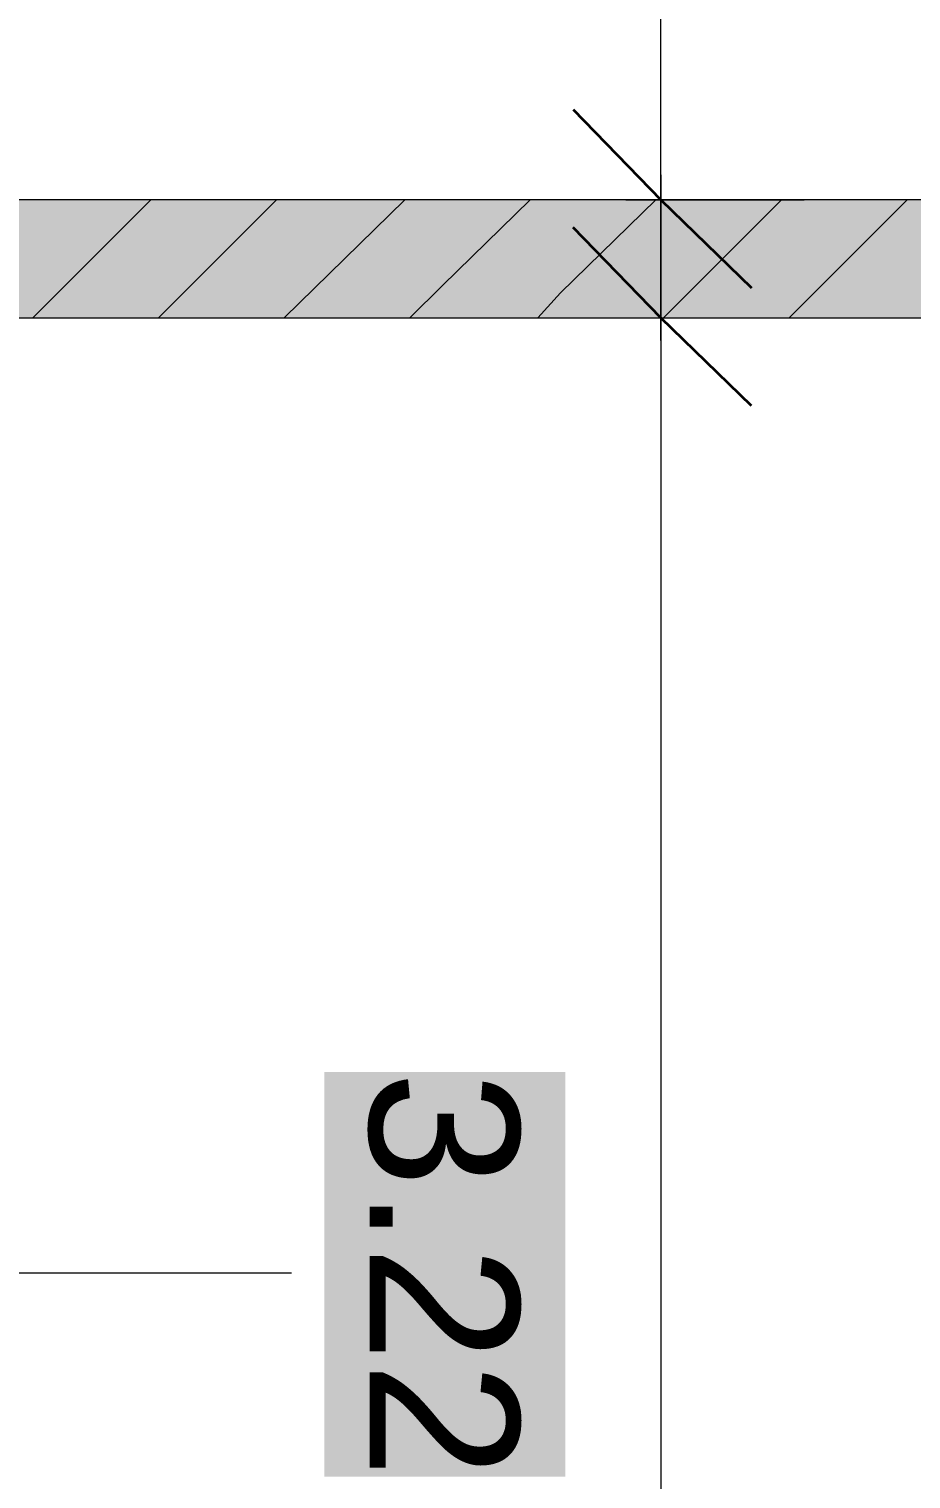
# Model space of a CAD drawing. Extents: x -187 to 52, y -9 to 65.
# Drawn here: x -145.599 to -144.114, y 18.975 to 21.415 of the extents above; entities that cross this region are included whole.
import ezdxf

# ---------------------------------------------------------------- set-up
doc = ezdxf.new("R2010")
doc.units = 0
doc.header["$MEASUREMENT"] = 0
doc.layers.add('PDF4_Geometría', color=7, linetype='Continuous')
doc.layers.add('PDF4_Texto', color=7, linetype='Continuous')
doc.layers.add('PDF4_Rellenos sólidos', color=7, linetype='Continuous', true_color=0xffffff)
doc.styles.add('PDF Arial', font='arial.ttf')

msp = doc.modelspace()

# ---------------------------------------------------------------- hatches: boundary and pattern name
at = {"layer": 'PDF4_Rellenos sólidos', "transparency": 33554559}
h = msp.add_hatch(color=256, dxfattribs=at)
h.paths.add_polyline_path([(-149.648, 20.9284), (-149.648, 21.1271), (-150.1005, 21.1271), (-150.1005, 20.9284)])
h.paths.add_polyline_path([(-144.903, 20.9284), (-144.903, 21.1271), (-147.4531, 21.1271), (-147.4531, 20.9284)])
h.paths.add_polyline_path([(-143.3171, 20.9284), (-143.3171, 21.1271), (-144.7042, 21.1271), (-144.7042, 20.9284)])
h.paths.add_polyline_path([(-142.319, 21.1271), (-142.319, 20.9284), (-142.1583, 20.9284), (-142.1583, 21.1271)])
h.paths.add_polyline_path([(-147.6519, 20.9284), (-147.6519, 21.1271), (-148.5315, 21.1271), (-148.5315, 20.9284)])
for points in [[(-144.903, 21.1271), (-144.903, 20.9284), (-144.7042, 20.9284), (-144.7042, 21.1271)], [(-145.1018, 19.6596), (-145.1018, 18.9787), (-144.6958, 18.9787), (-144.6958, 19.6596)]]:
    msp.add_hatch(color=256, dxfattribs=at).paths.add_polyline_path(points)

# ---------------------------------------------------------------- linework, layer by layer
at = {"layer": 'PDF4_Geometría', "lineweight": 9}
for points in [[(-144.5351, 20.8903), (-144.5351, 25.0052)], [(-144.5351, 21.1694), (-144.5351, 17.4732)], [(-145.5923, 20.9284), (-145.3936, 21.1271)], [(-145.3809, 20.9284), (-145.1821, 21.1271)], [(-145.1694, 20.9284), (-144.9664, 21.1271)], [(-144.958, 20.9284), (-144.903, 20.9833), (-144.755, 21.1271)], [(-144.7042, 21.1271), (-144.903, 21.1271)], [(-144.7423, 20.9284), (-144.7042, 20.9706), (-144.5435, 21.1271)], [(-144.5943, 21.1271), (-144.5351, 21.1271), (-144.294, 21.1271)], [(-144.5308, 20.9284), (-144.3321, 21.1271)], [(-144.3194, 20.9284), (-144.1206, 21.1271)], [(-144.903, 20.9284), (-144.7042, 20.9284)], [(-144.5562, 20.9284), (-144.5351, 20.9284), (-144.294, 20.9284)]]:
    msp.add_lwpolyline(points, dxfattribs=at)
at = {"layer": 'PDF4_Geometría', "lineweight": 35}
for points in [[(-144.6831, 21.2794), (-144.5351, 21.1271), (-144.3828, 20.9791)], [(-144.3828, 20.7803), (-144.5351, 20.9284), (-144.6831, 21.0806)]]:
    msp.add_lwpolyline(points, dxfattribs=at)
at = {"layer": 'PDF4_Geometría', "lineweight": 20}
for points in [[(-144.903, 21.1271), (-147.4531, 21.1271)], [(-144.7042, 20.9284), (-143.3171, 20.9284), (-143.3171, 21.1271), (-144.7042, 21.1271)], [(-147.4531, 20.9284), (-144.903, 20.9284)]]:
    msp.add_lwpolyline(points, dxfattribs=at)
at = {"layer": 'PDF4_Geometría', "color": 94, "lineweight": 9, "true_color": 0x00a600}
msp.add_lwpolyline([(-147.3559, 19.3213), (-145.1567, 19.3213)], dxfattribs=at)

# ---------------------------------------------------------------- texts
at = {"layer": 'PDF4_Texto', "insert": (-145.0291, 19.6608), "char_height": 0.25199, "attachment_point": 7, "rotation": 270, "style": 'PDF Arial'}
msp.add_mtext('3.22', dxfattribs=at)

doc.saveas('drawing.dxf')
